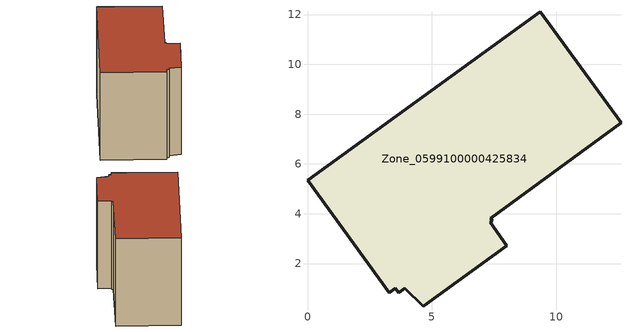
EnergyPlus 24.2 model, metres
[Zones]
Zone_0599100000425834
 floor ground (C_G): 3.9,1.01 3.67,0.83 3.53,1.01 3.27,0.82 0,5.35 9.35,12.11 12.59,7.65 7.36,3.82 7.43,3.73 7.34,3.66 8.01,2.71 4.66,0.28 z0
 wall outside (C_F): 4.66,0.28 8.01,2.71 7.34,3.66 7.43,3.73 7.36,3.82 12.59,7.65 9.35,12.11 0,5.35 3.27,0.82 3.53,1.01 3.67,0.83 3.9,1.01 4.66,0.28 z0:8.37
 roof outside (C_R): 7.34,3.66 7.43,3.73 7.36,3.82 12.59,7.65 9.35,12.11 0,5.35 3.27,0.82 3.53,1.01 3.67,0.83 3.9,1.01 4.66,0.28 8.01,2.71 z8.37
[BUILDING]
Pand.0599100000425834: North Axis=0; Terrain=City; Loads Convergence Tolerance Value=0.04; Temperature Convergence Tolerance Value=0.4; Solar Distribution=FullExterior; Maximum Number of Warmup Days=25; Minimum Number of Warmup Days=1
[Site:Location]
Rotterdam.The.Hague.AP_ZH_NLD Design_Conditions: Latitude=51.96; Longitude=4.45; Time Zone=1; Elevation=-4.5
[SITE:GROUNDTEMPERATURE:BUILDINGSURFACE]
18, 18, 18, 18, 18, 18, 18, 18, 18, 18, 18, 18
[MATERIAL] Thermal Absorptance=0.9; Solar Absorptance=0.7; Visible Absorptance=0.7
Name | Roughness | Thickness | Conductivity | Density | Specific Heat
G.TC.2006-2014 | MediumSmooth | 0.15 | 0.06 | 540 | 1210
F.TC.2006-2014 | Rough | 0.3 | 0.12 | 1920 | 840
R.TC.2006-2014 | MediumRough | 0.2 | 0.08 | 1500 | 1000
[CONSTRUCTION]
C_G: G.TC.2006-2014
C_F: F.TC.2006-2014
C_R: R.TC.2006-2014
[ZONE]
Zone_0599100000425834: Type=1; Multiplier=1; Ceiling Height=Autocalculate; Volume=Autocalculate; Floor Area=autocalculate; Part of Total Floor Area=Yes
[ZONEINFILTRATION:DESIGNFLOWRATE]
Infil_Zone_0599100000425834: Zone or ZoneList or Space or SpaceList=Zone_0599100000425834; Schedule=AlwaysOn; Design Flow Rate Calculation Method=Flow/Area; Flow Rate per Floor Area=0.0015; Constant Term Coefficient=1; Temperature Term Coefficient=0; Velocity Term Coefficient=0; Velocity Squared Term Coefficient=0
[HVACTEMPLATE:ZONE:IDEALLOADSAIRSYSTEM]
Zone_0599100000425834: Maximum Heating Supply Air Temperature=50; Minimum Cooling Supply Air Temperature=13; Maximum Heating Supply Air Humidity Ratio=0.0156; Minimum Cooling Supply Air Humidity Ratio=0.0077; Heating Limit=NoLimit; Cooling Limit=NoLimit; Dehumidification Control Type=ConstantSensibleHeatRatio; Cooling Sensible Heat Ratio=0.7; Dehumidification Setpoint=60; Humidification Control Type=None; Humidification Setpoint=30; Outdoor Air Method=None; Outdoor Air Flow Rate per Person=0.00944; Outdoor Air Flow Rate per Zone Floor Area=0; Outdoor Air Flow Rate per Zone=0; Demand Controlled Ventilation Type=None; Outdoor Air Economizer Type=NoEconomizer; Heat Recovery Type=None; Sensible Heat Recovery Effectiveness=0.7; Latent Heat Recovery Effectiveness=0.65
[ZONECONTROL:THERMOSTAT]
ThermostatControl_Zone_0599100000425834: Zone or ZoneList=Zone_0599100000425834; Control Type Schedule=DualSetpointControlType; Control 1=Thermostat_Zone_0599100000425834; Temperature Difference Between Cutout And Setpoint=0
[THERMOSTATSETPOINT:DUALSETPOINT]
Thermostat_Zone_0599100000425834: Heating Setpoint Temperature Schedule=HeatingSetpoint_Zone_0599100000425834; Cooling Setpoint Temperature Schedule=CoolingSetpoint_Zone_0599100000425834
[SCHEDULE:COMPACT]
HeatingSetpoint_Zone_0599100000425834: Through: 12/31, For: AllDays, Until: 24:00, 21
CoolingSetpoint_Zone_0599100000425834: Through: 12/31, For: AllDays, Until: 24:00, 24
DualSetpointControlType: Through: 12/31, For: AllDays, Until: 24:00, 4
AlwaysOn: Through: 12/31, For: AllDays, Until: 24:00, 1
